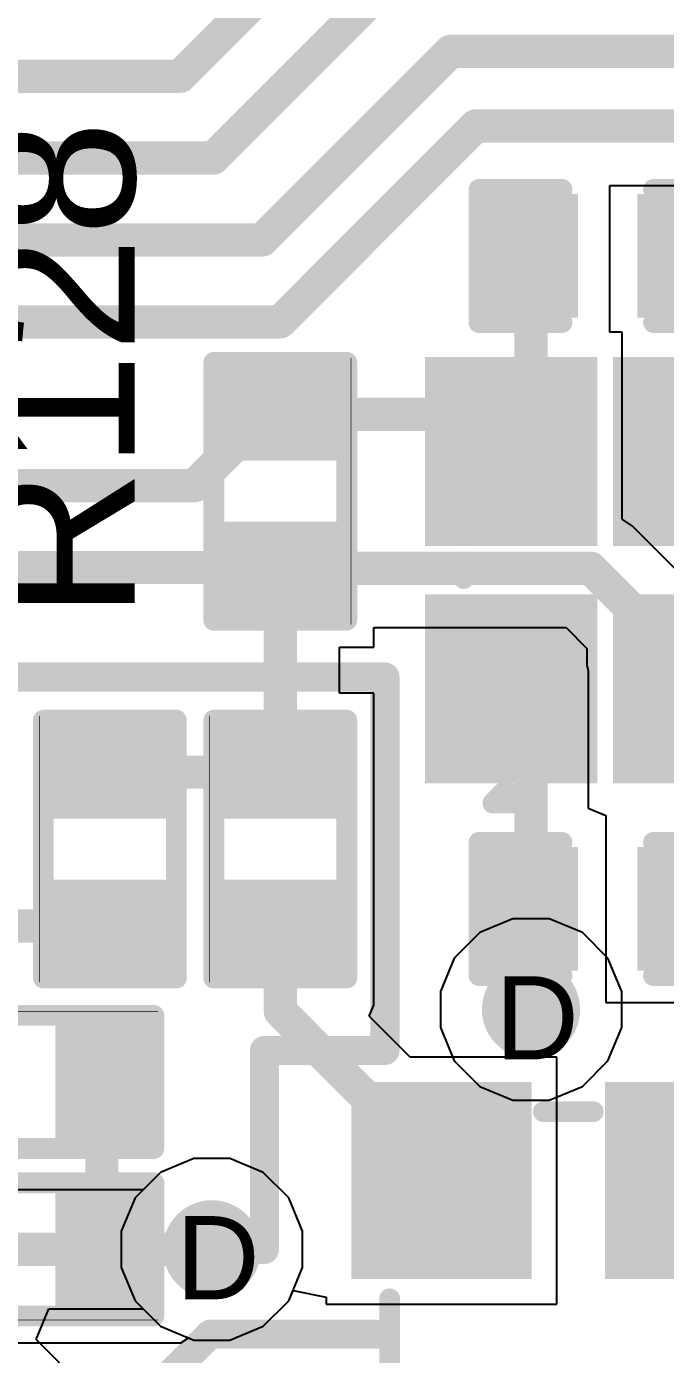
# Model space of a CAD drawing. Header units: inches. Extents: x -11 to 5428, y 0 to 5423.
# Drawn here: x 291.03 to 294.93, y 41.07 to 49.18 of the extents above; entities that cross this region are included whole.
import ezdxf

# ---------------------------------------------------------------- set-up
doc = ezdxf.new("R2010")
doc.units = ezdxf.units.IN
for name, color, linetype in [('Bottom Layer', 5, 'Continuous'), ('Drill Drawing', 1, 'Continuous'), ('GND', 16, 'Continuous'), ('PWR', 76, 'Continuous'), ('Top Layer', 1, 'Continuous'), ('Top Overlay', 2, 'Continuous'), ('Top Paste', 8, 'Continuous'), ('Top Solder', 216, 'Continuous'), ('Via Holes', 16, 'Continuous')]:
    doc.layers.add(name, color=color, linetype=linetype)
doc.styles.add('Arial', font='', dxfattribs={"height": 0.2})
doc.styles.get('Arial').set_extended_font_data('Arial')

# ---------------------------------------------------------------- blocks, each defined once
blk = doc.blocks.new('Q22FA12800090_634')
at = {"layer": 'Top Layer'}
for points in [[(-0.4750054, 0.42498518), (0.47499524, 0.42498518), (0.47499524, -0.42501566), (-0.4750054, -0.42501566)], [(0.974979, 0.42498518), (1.92497964, 0.42498518), (1.92497964, -0.42501566), (0.974979, -0.42501566)], [(-0.4750054, -0.72502522), (0.47499524, -0.72502522), (0.47499524, -1.57502606), (-0.4750054, -1.57502606)], [(0.974979, -0.72502522), (1.92497964, -0.72502522), (1.92497964, -1.57502606), (0.974979, -1.57502606)]]:
    blk.add_hatch(color=1, dxfattribs=at).paths.add_polyline_path(points)
at = {"layer": 'Top Paste'}
for points in [[(-0.4750054, 0.42498518), (0.47499524, 0.42498518), (0.47499524, -0.42501566), (-0.4750054, -0.42501566)], [(0.974979, 0.42498518), (1.92497964, 0.42498518), (1.92497964, -0.42501566), (0.974979, -0.42501566)], [(-0.4750054, -0.72502522), (0.47499524, -0.72502522), (0.47499524, -1.57502606), (-0.4750054, -1.57502606)], [(0.974979, -0.72502522), (1.92497964, -0.72502522), (1.92497964, -1.57502606), (0.974979, -1.57502606)]]:
    blk.add_hatch(color=8, dxfattribs=at).paths.add_polyline_path(points)
at = {"layer": 'Top Solder'}
for points in [[(-0.5766053999999999, 0.52658518), (0.57659524, 0.52658518), (0.57659524, -0.5266156599999999), (-0.5766053999999999, -0.5266156599999999)], [(0.8733789999999999, 0.52658518), (2.02657964, 0.52658518), (2.02657964, -0.5266156599999999), (0.8733789999999999, -0.5266156599999999)], [(-0.5766053999999999, -0.62342522), (0.57659524, -0.62342522), (0.57659524, -1.67662606), (-0.5766053999999999, -1.67662606)], [(0.8733789999999999, -0.62342522), (2.02657964, -0.62342522), (2.02657964, -1.67662606), (0.8733789999999999, -1.67662606)]]:
    blk.add_hatch(color=216, dxfattribs=at).paths.add_polyline_path(points)
at = {"layer": 'Top Overlay'}
for points in [[(0.67421252, 0.28857956, 0.127, 0.127, 0), (0.7758125199999999, 0.28857956, 0.127, 0.127, 0)], [(-0.69738748, 0.11077956, 0.127, 0.127, 0), (-0.69738748, -0.04162044, 0.127, 0.127, 0)], [(-0.69738748, 0.11077956, 0.127, 0.127, 0), (-0.62118748, 0.03457956, 0.127, 0.127, 0)], [(-0.62118748, 0.03457956, 0.127, 0.127, 0), (-0.69738748, -0.04162044, 0.127, 0.127, 0)], [(0.67421252, -1.41322044, 0.127, 0.127, 0), (0.7758125199999999, -1.41322044, 0.127, 0.127, 0)]]:
    blk.add_lwpolyline(points, format="xyseb", dxfattribs=at)
for points in [[(0.64246252, 0.28857956, 0.0635, 0.0635, 1), (0.7059625199999999, 0.28857956, 0.0635, 0.0635, 1)], [(0.74406252, 0.28857956, 0.0635, 0.0635, 1), (0.8075625199999998, 0.28857956, 0.0635, 0.0635, 1)], [(-0.72913748, 0.11077956, 0.0635, 0.0635, 1), (-0.6656374799999999, 0.11077956, 0.0635, 0.0635, 1)], [(-0.72913748, 0.11077956, 0.0635, 0.0635, 1), (-0.6656374799999999, 0.11077956, 0.0635, 0.0635, 1)], [(-0.65293748, 0.03457956, 0.0635, 0.0635, 1), (-0.58943748, 0.03457956, 0.0635, 0.0635, 1)], [(-0.65293748, 0.03457956, 0.0635, 0.0635, 1), (-0.58943748, 0.03457956, 0.0635, 0.0635, 1)], [(-0.72913748, -0.04162044, 0.0635, 0.0635, 1), (-0.6656374799999999, -0.04162044, 0.0635, 0.0635, 1)], [(-0.72913748, -0.04162044, 0.0635, 0.0635, 1), (-0.6656374799999999, -0.04162044, 0.0635, 0.0635, 1)], [(0.64246252, -1.41322044, 0.0635, 0.0635, 1), (0.7059625199999999, -1.41322044, 0.0635, 0.0635, 1)], [(0.74406252, -1.41322044, 0.0635, 0.0635, 1), (0.8075625199999998, -1.41322044, 0.0635, 0.0635, 1)]]:
    blk.add_lwpolyline(points, format="xyseb", close=True, dxfattribs=at)
blk = doc.blocks.new('SMD2520_4P_635')
at = {"layer": 'Top Layer'}
for points in [[(-1.42497429, 1.22497977), (-0.42497375, 1.22497977), (-0.42497375, 0.32497903), (-1.42497429, 0.32497903)], [(0.42500931, 1.22497977), (1.42500985, 1.22497977), (1.42500985, 0.32497903), (0.42500931, 0.32497903)], [(-1.42497429, -0.32497903), (-0.42497375, -0.32497903), (-0.42497375, -1.22497977), (-1.42497429, -1.22497977)], [(0.42500931, -0.32497903), (1.42500985, -0.32497903), (1.42500985, -1.22497977), (0.42500931, -1.22497977)]]:
    blk.add_hatch(color=1, dxfattribs=at).paths.add_polyline_path(points)
at = {"layer": 'Top Paste'}
for points in [[(-1.42497429, 1.22497977), (-0.42497375, 1.22497977), (-0.42497375, 0.32497903), (-1.42497429, 0.32497903)], [(0.42500931, 1.22497977), (1.42500985, 1.22497977), (1.42500985, 0.32497903), (0.42500931, 0.32497903)], [(-1.42497429, -0.32497903), (-0.42497375, -0.32497903), (-0.42497375, -1.22497977), (-1.42497429, -1.22497977)], [(0.42500931, -0.32497903), (1.42500985, -0.32497903), (1.42500985, -1.22497977), (0.42500931, -1.22497977)]]:
    blk.add_hatch(color=8, dxfattribs=at).paths.add_polyline_path(points)
at = {"layer": 'Top Solder'}
for points in [[(-1.52657429, 1.32657977), (-0.32337375, 1.32657977), (-0.32337375, 0.22337903), (-1.52657429, 0.22337903)], [(0.32340931, 1.32657977), (1.52660985, 1.32657977), (1.52660985, 0.22337903), (0.32340931, 0.22337903)], [(-1.52657429, -0.22337903), (-0.32337375, -0.22337903), (-0.32337375, -1.32657977), (-1.52657429, -1.32657977)], [(0.32340931, -0.22337903), (1.52660985, -0.22337903), (1.52660985, -1.32657977), (0.32340931, -1.32657977)]]:
    blk.add_hatch(color=216, dxfattribs=at).paths.add_polyline_path(points)
at = {"layer": 'Top Overlay'}
for points in [[(-0.22860762, 1.0921746, 0.127, 0.127, 0), (0.20319238, 1.0921746, 0.127, 0.127, 0)], [(-1.34620762, 0.1523746, 0.127, 0.127, 0), (-1.34620762, -0.1524254, 0.127, 0.127, 0)], [(1.34619238, 0.1523746, 0.127, 0.127, 0), (1.34619238, -0.1524254, 0.127, 0.127, 0)], [(-1.72720762, -0.6096254, 0.127, 0.127, 0), (-1.72720762, -0.8636254, 0.127, 0.127, 0)], [(-1.72720762, -0.6096254, 0.127, 0.127, 0), (-1.60020762, -0.7366254, 0.127, 0.127, 0)], [(-1.60020762, -0.7366254, 0.127, 0.127, 0), (-1.72720762, -0.8636254, 0.127, 0.127, 0)], [(-0.22860762, -1.0922254, 0.127, 0.127, 0), (0.20319238, -1.0922254, 0.127, 0.127, 0)]]:
    blk.add_lwpolyline(points, format="xyseb", dxfattribs=at)
for points in [[(-0.26035762, 1.0921746, 0.0635, 0.0635, 1), (-0.19685762, 1.0921746, 0.0635, 0.0635, 1)], [(0.17144238, 1.0921746, 0.0635, 0.0635, 1), (0.23494238, 1.0921746, 0.0635, 0.0635, 1)], [(-1.37795762, 0.1523746, 0.0635, 0.0635, 1), (-1.31445762, 0.1523746, 0.0635, 0.0635, 1)], [(1.31444238, 0.1523746, 0.0635, 0.0635, 1), (1.37794238, 0.1523746, 0.0635, 0.0635, 1)], [(-1.37795762, -0.1524254, 0.0635, 0.0635, 1), (-1.31445762, -0.1524254, 0.0635, 0.0635, 1)], [(1.31444238, -0.1524254, 0.0635, 0.0635, 1), (1.37794238, -0.1524254, 0.0635, 0.0635, 1)], [(-1.75895762, -0.6096254, 0.0635, 0.0635, 1), (-1.69545762, -0.6096254, 0.0635, 0.0635, 1)], [(-1.75895762, -0.6096254, 0.0635, 0.0635, 1), (-1.69545762, -0.6096254, 0.0635, 0.0635, 1)], [(-1.63195762, -0.7366254, 0.0635, 0.0635, 1), (-1.56845762, -0.7366254, 0.0635, 0.0635, 1)], [(-1.63195762, -0.7366254, 0.0635, 0.0635, 1), (-1.56845762, -0.7366254, 0.0635, 0.0635, 1)], [(-1.75895762, -0.8636254, 0.0635, 0.0635, 1), (-1.69545762, -0.8636254, 0.0635, 0.0635, 1)], [(-1.75895762, -0.8636254, 0.0635, 0.0635, 1), (-1.69545762, -0.8636254, 0.0635, 0.0635, 1)], [(-0.26035762, -1.0922254, 0.0635, 0.0635, 1), (-0.19685762, -1.0922254, 0.0635, 0.0635, 1)], [(0.17144238, -1.0922254, 0.0635, 0.0635, 1), (0.23494238, -1.0922254, 0.0635, 0.0635, 1)]]:
    blk.add_lwpolyline(points, format="xyseb", close=True, dxfattribs=at)
blk = doc.blocks.new('R___0402_669')
at = {"layer": 'Top Layer'}
for points in [[(-0.6985050799999999, -0.31747968), (-0.6985050799999999, 0.31752032), (-0.2413050799999999, 0.31752032), (-0.24130508, -0.31747968)], [(0.24129492, -0.31747968), (0.24129492, 0.31752032), (0.69849492, 0.31752032), (0.69849492, -0.31747968)]]:
    blk.add_hatch(color=1, dxfattribs=at).paths.add_polyline_path(points)
at = {"layer": 'Top Paste'}
for points in [[(-0.6985050799999999, -0.31747968), (-0.6985050799999999, 0.31752032), (-0.2413050799999999, 0.31752032), (-0.24130508, -0.31747968)], [(0.24129492, -0.31747968), (0.24129492, 0.31752032), (0.69849492, 0.31752032), (0.69849492, -0.31747968)]]:
    blk.add_hatch(color=8, dxfattribs=at).paths.add_polyline_path(points)
at = {"layer": 'Top Solder'}
for points in [[(-0.75350624, -0.37248084), (-0.75350624, 0.37252148), (-0.18630392, 0.37252148), (-0.18630392, -0.37248084)], [(0.1862937599999999, -0.37248084), (0.18629376, 0.37252148), (0.7534960799999999, 0.37252148), (0.7534960799999999, -0.37248084)]]:
    blk.add_hatch(color=216, dxfattribs=at).paths.add_polyline_path(points)
at = {"layer": 'Top Overlay'}
for points in [[(-0.7874050799999999, 0.4064203199999999, 0.127, 0.127, 0), (0.78739492, 0.4064203199999999, 0.127, 0.127, 0)], [(-0.7874050799999999, -0.40637968, 0.127, 0.127, 0), (-0.7874050799999999, 0.4064203199999999, 0.127, 0.127, 0)], [(0.78739492, -0.40637968, 0.127, 0.127, 0), (0.78739492, 0.4064203199999999, 0.127, 0.127, 0)], [(-0.7874050799999999, -0.40637968, 0.127, 0.127, 0), (0.78739492, -0.40637968, 0.127, 0.127, 0)], [(-0.81280508, -0.4317796799999999, 0.0032258, 0.0032258, 0), (0.81279492, -0.4317796799999999, 0.0032258, 0.0032258, 0)]]:
    blk.add_lwpolyline(points, format="xyseb", dxfattribs=at)
for points in [[(-0.8191550799999999, 0.4064203199999999, 0.0635, 0.0635, 1), (-0.75565508, 0.4064203199999999, 0.0635, 0.0635, 1)], [(-0.8191550799999999, 0.4064203199999999, 0.0635, 0.0635, 1), (-0.75565508, 0.4064203199999999, 0.0635, 0.0635, 1)], [(0.7556449199999999, 0.4064203199999999, 0.0635, 0.0635, 1), (0.81914492, 0.4064203199999999, 0.0635, 0.0635, 1)], [(0.7556449199999999, 0.4064203199999999, 0.0635, 0.0635, 1), (0.81914492, 0.4064203199999999, 0.0635, 0.0635, 1)], [(-0.8191550799999999, -0.40637968, 0.0635, 0.0635, 1), (-0.75565508, -0.40637968, 0.0635, 0.0635, 1)], [(-0.8191550799999999, -0.40637968, 0.0635, 0.0635, 1), (-0.75565508, -0.40637968, 0.0635, 0.0635, 1)], [(0.7556449199999999, -0.40637968, 0.0635, 0.0635, 1), (0.81914492, -0.40637968, 0.0635, 0.0635, 1)], [(0.7556449199999999, -0.40637968, 0.0635, 0.0635, 1), (0.81914492, -0.40637968, 0.0635, 0.0635, 1)], [(-0.81361026, -0.4317796799999999, 0.0016129, 0.0016129, 1), (-0.8119998999999999, -0.4317796799999999, 0.0016129, 0.0016129, 1)], [(0.8119897399999999, -0.4317796799999999, 0.0016129, 0.0016129, 1), (0.8136000999999999, -0.4317796799999999, 0.0016129, 0.0016129, 1)]]:
    blk.add_lwpolyline(points, format="xyseb", close=True, dxfattribs=at)
blk = doc.blocks.new('R___0402_670')
at = {"layer": 'Top Layer'}
for points in [[(-0.69849492, -0.31752032), (-0.69849492, 0.31747968), (-0.24129492, 0.31747968), (-0.24129492, -0.31752032)], [(0.2413050799999999, -0.31752032), (0.24130508, 0.31747968), (0.6985050799999999, 0.31747968), (0.6985050799999999, -0.31752032)]]:
    blk.add_hatch(color=1, dxfattribs=at).paths.add_polyline_path(points)
at = {"layer": 'Top Paste'}
for points in [[(-0.69849492, -0.31752032), (-0.69849492, 0.31747968), (-0.24129492, 0.31747968), (-0.24129492, -0.31752032)], [(0.2413050799999999, -0.31752032), (0.24130508, 0.31747968), (0.6985050799999999, 0.31747968), (0.6985050799999999, -0.31752032)]]:
    blk.add_hatch(color=8, dxfattribs=at).paths.add_polyline_path(points)
at = {"layer": 'Top Solder'}
for points in [[(-0.7534960799999999, -0.37252148), (-0.7534960799999999, 0.37248084), (-0.1862937599999999, 0.37248084), (-0.18629376, -0.37252148)], [(0.18630392, -0.37252148), (0.18630392, 0.37248084), (0.75350624, 0.37248084), (0.75350624, -0.37252148)]]:
    blk.add_hatch(color=216, dxfattribs=at).paths.add_polyline_path(points)
at = {"layer": 'Top Overlay'}
for points in [[(0.7874050799999999, 0.40637968, 0.127, 0.127, 0), (-0.78739492, 0.40637968, 0.127, 0.127, 0)], [(-0.78739492, 0.40637968, 0.127, 0.127, 0), (-0.78739492, -0.4064203199999999, 0.127, 0.127, 0)], [(0.7874050799999999, 0.40637968, 0.127, 0.127, 0), (0.7874050799999999, -0.4064203199999999, 0.127, 0.127, 0)], [(0.7874050799999999, -0.4064203199999999, 0.127, 0.127, 0), (-0.78739492, -0.4064203199999999, 0.127, 0.127, 0)], [(0.81280508, -0.43182032, 0.0032258, 0.0032258, 0), (-0.81279492, -0.43182032, 0.0032258, 0.0032258, 0)]]:
    blk.add_lwpolyline(points, format="xyseb", dxfattribs=at)
for points in [[(-0.81914492, 0.40637968, 0.0635, 0.0635, 1), (-0.7556449199999999, 0.40637968, 0.0635, 0.0635, 1)], [(-0.81914492, 0.40637968, 0.0635, 0.0635, 1), (-0.7556449199999999, 0.40637968, 0.0635, 0.0635, 1)], [(0.75565508, 0.40637968, 0.0635, 0.0635, 1), (0.8191550799999999, 0.40637968, 0.0635, 0.0635, 1)], [(0.75565508, 0.40637968, 0.0635, 0.0635, 1), (0.8191550799999999, 0.40637968, 0.0635, 0.0635, 1)], [(-0.81914492, -0.4064203199999999, 0.0635, 0.0635, 1), (-0.7556449199999999, -0.4064203199999999, 0.0635, 0.0635, 1)], [(-0.81914492, -0.4064203199999999, 0.0635, 0.0635, 1), (-0.7556449199999999, -0.4064203199999999, 0.0635, 0.0635, 1)], [(0.75565508, -0.4064203199999999, 0.0635, 0.0635, 1), (0.8191550799999999, -0.4064203199999999, 0.0635, 0.0635, 1)], [(0.75565508, -0.4064203199999999, 0.0635, 0.0635, 1), (0.8191550799999999, -0.4064203199999999, 0.0635, 0.0635, 1)], [(-0.8136000999999999, -0.43182032, 0.0016129, 0.0016129, 1), (-0.8119897399999999, -0.43182032, 0.0016129, 0.0016129, 1)], [(0.8119998999999999, -0.43182032, 0.0016129, 0.0016129, 1), (0.81361026, -0.43182032, 0.0016129, 0.0016129, 1)]]:
    blk.add_lwpolyline(points, format="xyseb", close=True, dxfattribs=at)
blk = doc.blocks.new('R___0402_672')
at = {"layer": 'Top Layer'}
for points in [[(-0.69849746, -0.3174746), (-0.69849746, 0.3175254), (-0.24129746, 0.3175254), (-0.2412974599999999, -0.3174745999999999)], [(0.2413025400000001, -0.3174746), (0.2413025399999999, 0.3175254), (0.6985025399999999, 0.3175254), (0.6985025399999999, -0.3174745999999999)]]:
    blk.add_hatch(color=1, dxfattribs=at).paths.add_polyline_path(points)
at = {"layer": 'Top Paste'}
for points in [[(-0.69849746, -0.3174746), (-0.69849746, 0.3175254), (-0.24129746, 0.3175254), (-0.2412974599999999, -0.3174745999999999)], [(0.2413025400000001, -0.3174746), (0.2413025399999999, 0.3175254), (0.6985025399999999, 0.3175254), (0.6985025399999999, -0.3174745999999999)]]:
    blk.add_hatch(color=8, dxfattribs=at).paths.add_polyline_path(points)
at = {"layer": 'Top Solder'}
for points in [[(-0.7534986199999999, -0.37247576), (-0.7534986199999999, 0.37252656), (-0.1862963000000001, 0.3725265600000001), (-0.1862962999999999, -0.3724757599999999)], [(0.1863013800000001, -0.37247576), (0.1863013799999999, 0.37252656), (0.7535037, 0.3725265600000001), (0.7535037, -0.3724757599999999)]]:
    blk.add_hatch(color=216, dxfattribs=at).paths.add_polyline_path(points)
at = {"layer": 'Top Overlay'}
for points in [[(0.78740254, 0.4064254, 0.127, 0.127, 0), (-0.78739746, 0.4064254, 0.127, 0.127, 0)], [(-0.78739746, -0.4063746, 0.127, 0.127, 0), (-0.78739746, 0.4064254, 0.127, 0.127, 0)], [(0.78740254, -0.4063746, 0.127, 0.127, 0), (0.78740254, 0.4064254, 0.127, 0.127, 0)], [(0.78740254, -0.4063746, 0.127, 0.127, 0), (-0.78739746, -0.4063746, 0.127, 0.127, 0)], [(0.8128025399999999, -0.4317746, 0.0032258, 0.0032258, 0), (-0.8127974599999999, -0.4317746, 0.0032258, 0.0032258, 0)]]:
    blk.add_lwpolyline(points, format="xyseb", dxfattribs=at)
for points in [[(-0.8191474599999999, 0.4064254, 0.0635, 0.0635, 1), (-0.7556474599999999, 0.4064254, 0.0635, 0.0635, 1)], [(-0.8191474599999999, 0.4064254, 0.0635, 0.0635, 1), (-0.7556474599999999, 0.4064254, 0.0635, 0.0635, 1)], [(0.75565254, 0.4064254, 0.0635, 0.0635, 1), (0.8191525399999998, 0.4064254, 0.0635, 0.0635, 1)], [(0.75565254, 0.4064254, 0.0635, 0.0635, 1), (0.8191525399999998, 0.4064254, 0.0635, 0.0635, 1)], [(-0.8191474599999999, -0.4063746, 0.0635, 0.0635, 1), (-0.7556474599999999, -0.4063746, 0.0635, 0.0635, 1)], [(-0.8191474599999999, -0.4063746, 0.0635, 0.0635, 1), (-0.7556474599999999, -0.4063746, 0.0635, 0.0635, 1)], [(0.75565254, -0.4063746, 0.0635, 0.0635, 1), (0.8191525399999998, -0.4063746, 0.0635, 0.0635, 1)], [(0.75565254, -0.4063746, 0.0635, 0.0635, 1), (0.8191525399999998, -0.4063746, 0.0635, 0.0635, 1)], [(-0.8136026399999999, -0.4317746, 0.0016129, 0.0016129, 1), (-0.81199228, -0.4317746, 0.0016129, 0.0016129, 1)], [(0.81199736, -0.4317746, 0.0016129, 0.0016129, 1), (0.8136077199999999, -0.4317746, 0.0016129, 0.0016129, 1)]]:
    blk.add_lwpolyline(points, format="xyseb", close=True, dxfattribs=at)
blk = doc.blocks.new('R___0402_685')
at = {"layer": 'Top Layer'}
for points in [[(-0.6984898399999999, -0.3175254), (-0.6984898399999999, 0.3174746), (-0.2412898399999999, 0.3174746), (-0.24128984, -0.3175254)], [(0.24131016, -0.3175254), (0.24131016, 0.3174746), (0.69851016, 0.3174746), (0.69851016, -0.3175254)]]:
    blk.add_hatch(color=1, dxfattribs=at).paths.add_polyline_path(points)
at = {"layer": 'Top Paste'}
for points in [[(-0.6984898399999999, -0.3175254), (-0.6984898399999999, 0.3174746), (-0.2412898399999999, 0.3174746), (-0.24128984, -0.3175254)], [(0.24131016, -0.3175254), (0.24131016, 0.3174746), (0.69851016, 0.3174746), (0.69851016, -0.3175254)]]:
    blk.add_hatch(color=8, dxfattribs=at).paths.add_polyline_path(points)
at = {"layer": 'Top Solder'}
for points in [[(-0.753491, -0.37252656), (-0.753491, 0.37247576), (-0.18628868, 0.37247576), (-0.18628868, -0.37252656)], [(0.1863089999999999, -0.37252656), (0.186309, 0.37247576), (0.75351132, 0.37247576), (0.75351132, -0.37252656)]]:
    blk.add_hatch(color=216, dxfattribs=at).paths.add_polyline_path(points)
at = {"layer": 'Top Overlay'}
for points in [[(-0.7873898399999999, 0.4063746, 0.127, 0.127, 0), (0.78741016, 0.4063746, 0.127, 0.127, 0)], [(-0.7873898399999999, 0.4063746, 0.127, 0.127, 0), (-0.7873898399999999, -0.4064254, 0.127, 0.127, 0)], [(0.78741016, 0.4063746, 0.127, 0.127, 0), (0.78741016, -0.4064254, 0.127, 0.127, 0)], [(-0.7873898399999999, -0.4064254, 0.127, 0.127, 0), (0.78741016, -0.4064254, 0.127, 0.127, 0)], [(-0.81278984, -0.4318254, 0.0032258, 0.0032258, 0), (0.81281016, -0.4318254, 0.0032258, 0.0032258, 0)]]:
    blk.add_lwpolyline(points, format="xyseb", dxfattribs=at)
for points in [[(-0.8191398400000001, 0.4063746, 0.0635, 0.0635, 1), (-0.75563984, 0.4063746, 0.0635, 0.0635, 1)], [(-0.8191398400000001, 0.4063746, 0.0635, 0.0635, 1), (-0.75563984, 0.4063746, 0.0635, 0.0635, 1)], [(0.7556601599999999, 0.4063746, 0.0635, 0.0635, 1), (0.8191601599999999, 0.4063746, 0.0635, 0.0635, 1)], [(0.7556601599999999, 0.4063746, 0.0635, 0.0635, 1), (0.8191601599999999, 0.4063746, 0.0635, 0.0635, 1)], [(-0.8191398400000001, -0.4064254, 0.0635, 0.0635, 1), (-0.75563984, -0.4064254, 0.0635, 0.0635, 1)], [(-0.8191398400000001, -0.4064254, 0.0635, 0.0635, 1), (-0.75563984, -0.4064254, 0.0635, 0.0635, 1)], [(0.7556601599999999, -0.4064254, 0.0635, 0.0635, 1), (0.8191601599999999, -0.4064254, 0.0635, 0.0635, 1)], [(0.7556601599999999, -0.4064254, 0.0635, 0.0635, 1), (0.8191601599999999, -0.4064254, 0.0635, 0.0635, 1)], [(-0.81359502, -0.4318254, 0.0016129, 0.0016129, 1), (-0.8119846599999999, -0.4318254, 0.0016129, 0.0016129, 1)], [(0.81200498, -0.4318254, 0.0016129, 0.0016129, 1), (0.81361534, -0.4318254, 0.0016129, 0.0016129, 1)]]:
    blk.add_lwpolyline(points, format="xyseb", close=True, dxfattribs=at)
blk = doc.blocks.new('R___0402_690')
at = {"layer": 'Top Layer'}
for points in [[(-0.69849746, -0.3174746), (-0.69849746, 0.3175254), (-0.24129746, 0.3175254), (-0.2412974599999999, -0.3174745999999999)], [(0.2413025400000001, -0.3174746), (0.2413025399999999, 0.3175254), (0.6985025399999999, 0.3175254), (0.6985025399999999, -0.3174745999999999)]]:
    blk.add_hatch(color=1, dxfattribs=at).paths.add_polyline_path(points)
at = {"layer": 'Top Paste'}
for points in [[(-0.69849746, -0.3174746), (-0.69849746, 0.3175254), (-0.24129746, 0.3175254), (-0.2412974599999999, -0.3174745999999999)], [(0.2413025400000001, -0.3174746), (0.2413025399999999, 0.3175254), (0.6985025399999999, 0.3175254), (0.6985025399999999, -0.3174745999999999)]]:
    blk.add_hatch(color=8, dxfattribs=at).paths.add_polyline_path(points)
at = {"layer": 'Top Solder'}
for points in [[(-0.7534986199999999, -0.37247576), (-0.7534986199999999, 0.37252656), (-0.1862963000000001, 0.3725265600000001), (-0.1862962999999999, -0.3724757599999999)], [(0.1863013800000001, -0.37247576), (0.1863013799999999, 0.37252656), (0.7535037, 0.3725265600000001), (0.7535037, -0.3724757599999999)]]:
    blk.add_hatch(color=216, dxfattribs=at).paths.add_polyline_path(points)
at = {"layer": 'Top Overlay'}
for points in [[(0.78740254, 0.4064254, 0.127, 0.127, 0), (-0.78739746, 0.4064254, 0.127, 0.127, 0)], [(-0.78739746, -0.4063746, 0.127, 0.127, 0), (-0.78739746, 0.4064254, 0.127, 0.127, 0)], [(0.78740254, -0.4063746, 0.127, 0.127, 0), (0.78740254, 0.4064254, 0.127, 0.127, 0)], [(0.78740254, -0.4063746, 0.127, 0.127, 0), (-0.78739746, -0.4063746, 0.127, 0.127, 0)], [(0.8128025399999999, -0.4317746, 0.0032258, 0.0032258, 0), (-0.8127974599999999, -0.4317746, 0.0032258, 0.0032258, 0)]]:
    blk.add_lwpolyline(points, format="xyseb", dxfattribs=at)
for points in [[(-0.8191474599999999, 0.4064254, 0.0635, 0.0635, 1), (-0.7556474599999999, 0.4064254, 0.0635, 0.0635, 1)], [(-0.8191474599999999, 0.4064254, 0.0635, 0.0635, 1), (-0.7556474599999999, 0.4064254, 0.0635, 0.0635, 1)], [(0.75565254, 0.4064254, 0.0635, 0.0635, 1), (0.8191525399999998, 0.4064254, 0.0635, 0.0635, 1)], [(0.75565254, 0.4064254, 0.0635, 0.0635, 1), (0.8191525399999998, 0.4064254, 0.0635, 0.0635, 1)], [(-0.8191474599999999, -0.4063746, 0.0635, 0.0635, 1), (-0.7556474599999999, -0.4063746, 0.0635, 0.0635, 1)], [(-0.8191474599999999, -0.4063746, 0.0635, 0.0635, 1), (-0.7556474599999999, -0.4063746, 0.0635, 0.0635, 1)], [(0.75565254, -0.4063746, 0.0635, 0.0635, 1), (0.8191525399999998, -0.4063746, 0.0635, 0.0635, 1)], [(0.75565254, -0.4063746, 0.0635, 0.0635, 1), (0.8191525399999998, -0.4063746, 0.0635, 0.0635, 1)], [(-0.8136026399999999, -0.4317746, 0.0016129, 0.0016129, 1), (-0.81199228, -0.4317746, 0.0016129, 0.0016129, 1)], [(0.81199736, -0.4317746, 0.0016129, 0.0016129, 1), (0.8136077199999999, -0.4317746, 0.0016129, 0.0016129, 1)]]:
    blk.add_lwpolyline(points, format="xyseb", close=True, dxfattribs=at)
blk = doc.blocks.new('C___0402_793')
at = {"layer": 'Top Layer'}
for points in [[(-0.6985254, -0.31747968), (-0.6985254, 0.31752032), (-0.2413254, 0.31752032), (-0.2413254, -0.31747968)], [(0.2412746, -0.31747968), (0.2412746, 0.31752032), (0.6984746, 0.31752032), (0.6984746, -0.31747968)]]:
    blk.add_hatch(color=1, dxfattribs=at).paths.add_polyline_path(points)
at = {"layer": 'Top Paste'}
for points in [[(-0.6985254, -0.31747968), (-0.6985254, 0.31752032), (-0.2413254, 0.31752032), (-0.2413254, -0.31747968)], [(0.2412746, -0.31747968), (0.2412746, 0.31752032), (0.6984746, 0.31752032), (0.6984746, -0.31747968)]]:
    blk.add_hatch(color=8, dxfattribs=at).paths.add_polyline_path(points)
at = {"layer": 'Top Solder'}
for points in [[(-0.75852528, -0.37747956), (-0.75852528, 0.3775202), (-0.18132552, 0.3775202), (-0.18132552, -0.37747956)], [(0.1812747199999999, -0.37747956), (0.18127472, 0.3775202), (0.75847448, 0.3775202), (0.75847448, -0.37747956)]]:
    blk.add_hatch(color=216, dxfattribs=at).paths.add_polyline_path(points)
at = {"layer": 'Top Overlay'}
for points in [[(-0.7874253999999999, 0.4064203199999999, 0.127, 0.127, 0), (-0.7874253999999999, -0.40637968, 0.127, 0.127, 0)], [(-0.2794254, 0.4064203199999999, 0.127, 0.127, 0), (-0.7874253999999999, 0.4064203199999999, 0.127, 0.127, 0)], [(0.7873745999999999, 0.4064203199999999, 0.127, 0.127, 0), (0.2793746, 0.4064203199999999, 0.127, 0.127, 0)], [(0.7873745999999999, 0.4064203199999999, 0.127, 0.127, 0), (0.7873745999999999, -0.40637968, 0.127, 0.127, 0)], [(-0.2794254, -0.40637968, 0.127, 0.127, 0), (-0.7874253999999999, -0.40637968, 0.127, 0.127, 0)], [(0.7873745999999999, -0.40637968, 0.127, 0.127, 0), (0.2793746, -0.40637968, 0.127, 0.127, 0)]]:
    blk.add_lwpolyline(points, format="xyseb", dxfattribs=at)
for points in [[(-0.8191754, 0.4064203199999999, 0.0635, 0.0635, 1), (-0.7556754, 0.4064203199999999, 0.0635, 0.0635, 1)], [(-0.8191754, 0.4064203199999999, 0.0635, 0.0635, 1), (-0.7556754, 0.4064203199999999, 0.0635, 0.0635, 1)], [(-0.3111754, 0.4064203199999999, 0.0635, 0.0635, 1), (-0.2476754, 0.4064203199999999, 0.0635, 0.0635, 1)], [(0.2476246, 0.4064203199999999, 0.0635, 0.0635, 1), (0.3111246, 0.4064203199999999, 0.0635, 0.0635, 1)], [(0.7556246, 0.4064203199999999, 0.0635, 0.0635, 1), (0.8191246, 0.4064203199999999, 0.0635, 0.0635, 1)], [(0.7556246, 0.4064203199999999, 0.0635, 0.0635, 1), (0.8191246, 0.4064203199999999, 0.0635, 0.0635, 1)], [(-0.8191754, -0.40637968, 0.0635, 0.0635, 1), (-0.7556754, -0.40637968, 0.0635, 0.0635, 1)], [(-0.8191754, -0.40637968, 0.0635, 0.0635, 1), (-0.7556754, -0.40637968, 0.0635, 0.0635, 1)], [(-0.3111754, -0.40637968, 0.0635, 0.0635, 1), (-0.2476754, -0.40637968, 0.0635, 0.0635, 1)], [(0.2476246, -0.40637968, 0.0635, 0.0635, 1), (0.3111246, -0.40637968, 0.0635, 0.0635, 1)], [(0.7556246, -0.40637968, 0.0635, 0.0635, 1), (0.8191246, -0.40637968, 0.0635, 0.0635, 1)], [(0.7556246, -0.40637968, 0.0635, 0.0635, 1), (0.8191246, -0.40637968, 0.0635, 0.0635, 1)]]:
    blk.add_lwpolyline(points, format="xyseb", close=True, dxfattribs=at)
blk = doc.blocks.new('C___0402_794')
at = {"layer": 'Top Layer'}
for points in [[(-0.6984746, -0.31752032), (-0.6984746, 0.31747968), (-0.2412746, 0.31747968), (-0.2412746, -0.31752032)], [(0.2413254, -0.31752032), (0.2413254, 0.31747968), (0.6985254, 0.31747968), (0.6985254, -0.31752032)]]:
    blk.add_hatch(color=1, dxfattribs=at).paths.add_polyline_path(points)
at = {"layer": 'Top Paste'}
for points in [[(-0.6984746, -0.31752032), (-0.6984746, 0.31747968), (-0.2412746, 0.31747968), (-0.2412746, -0.31752032)], [(0.2413254, -0.31752032), (0.2413254, 0.31747968), (0.6985254, 0.31747968), (0.6985254, -0.31752032)]]:
    blk.add_hatch(color=8, dxfattribs=at).paths.add_polyline_path(points)
at = {"layer": 'Top Solder'}
for points in [[(-0.75847448, -0.3775202), (-0.75847448, 0.37747956), (-0.1812747199999999, 0.37747956), (-0.18127472, -0.3775202)], [(0.18132552, -0.3775202), (0.18132552, 0.37747956), (0.75852528, 0.37747956), (0.75852528, -0.3775202)]]:
    blk.add_hatch(color=216, dxfattribs=at).paths.add_polyline_path(points)
at = {"layer": 'Top Overlay'}
for points in [[(-0.7873745999999999, -0.4064203199999999, 0.127, 0.127, 0), (-0.7873745999999999, 0.40637968, 0.127, 0.127, 0)], [(-0.7873745999999999, 0.40637968, 0.127, 0.127, 0), (-0.2793746, 0.40637968, 0.127, 0.127, 0)], [(0.2794254, 0.40637968, 0.127, 0.127, 0), (0.7874253999999999, 0.40637968, 0.127, 0.127, 0)], [(0.7874253999999999, -0.4064203199999999, 0.127, 0.127, 0), (0.7874253999999999, 0.40637968, 0.127, 0.127, 0)], [(-0.7873745999999999, -0.4064203199999999, 0.127, 0.127, 0), (-0.2793746, -0.4064203199999999, 0.127, 0.127, 0)], [(0.2794254, -0.4064203199999999, 0.127, 0.127, 0), (0.7874253999999999, -0.4064203199999999, 0.127, 0.127, 0)]]:
    blk.add_lwpolyline(points, format="xyseb", dxfattribs=at)
for points in [[(-0.8191246, 0.40637968, 0.0635, 0.0635, 1), (-0.7556246, 0.40637968, 0.0635, 0.0635, 1)], [(-0.8191246, 0.40637968, 0.0635, 0.0635, 1), (-0.7556246, 0.40637968, 0.0635, 0.0635, 1)], [(-0.3111246, 0.40637968, 0.0635, 0.0635, 1), (-0.2476246, 0.40637968, 0.0635, 0.0635, 1)], [(0.2476754, 0.40637968, 0.0635, 0.0635, 1), (0.3111754, 0.40637968, 0.0635, 0.0635, 1)], [(0.7556754, 0.40637968, 0.0635, 0.0635, 1), (0.8191754, 0.40637968, 0.0635, 0.0635, 1)], [(0.7556754, 0.40637968, 0.0635, 0.0635, 1), (0.8191754, 0.40637968, 0.0635, 0.0635, 1)], [(-0.8191246, -0.4064203199999999, 0.0635, 0.0635, 1), (-0.7556246, -0.4064203199999999, 0.0635, 0.0635, 1)], [(-0.8191246, -0.4064203199999999, 0.0635, 0.0635, 1), (-0.7556246, -0.4064203199999999, 0.0635, 0.0635, 1)], [(-0.3111246, -0.4064203199999999, 0.0635, 0.0635, 1), (-0.2476246, -0.4064203199999999, 0.0635, 0.0635, 1)], [(0.2476754, -0.4064203199999999, 0.0635, 0.0635, 1), (0.3111754, -0.4064203199999999, 0.0635, 0.0635, 1)], [(0.7556754, -0.4064203199999999, 0.0635, 0.0635, 1), (0.8191754, -0.4064203199999999, 0.0635, 0.0635, 1)], [(0.7556754, -0.4064203199999999, 0.0635, 0.0635, 1), (0.8191754, -0.4064203199999999, 0.0635, 0.0635, 1)]]:
    blk.add_lwpolyline(points, format="xyseb", close=True, dxfattribs=at)

msp = doc.modelspace()

# ---------------------------------------------------------------- hatches: boundary and pattern name
at = {"layer": 'Bottom Layer'}
h = msp.add_hatch(color=5, dxfattribs=at)
edge = h.paths.add_edge_path()
edge.add_arc((294.11030332, 43.17644908), 0.2999994, 0, 360)
h = msp.add_hatch(color=5, dxfattribs=at)
edge = h.paths.add_edge_path()
edge.add_arc((292.16009132, 41.7114863), 0.2999994, 0, 360)
at = {"layer": 'GND'}
h = msp.add_hatch(color=16, dxfattribs=at)
edge = h.paths.add_edge_path()
edge.add_arc((294.11030332, 43.17644908), 0.2999994, 0, 360)
h = msp.add_hatch(color=16, dxfattribs=at)
edge = h.paths.add_edge_path()
edge.add_arc((292.16009132, 41.7114863), 0.2999994, 0, 360)
at = {"layer": 'PWR'}
h = msp.add_hatch(color=76, dxfattribs=at)
edge = h.paths.add_edge_path()
edge.add_arc((294.11030332, 43.17644908), 0.2999994, 0, 360)
h = msp.add_hatch(color=76, dxfattribs=at)
edge = h.paths.add_edge_path()
edge.add_arc((292.16009132, 41.7114863), 0.2999994, 0, 360)
at = {"layer": 'Top Layer'}
h = msp.add_hatch(color=1, dxfattribs=at)
edge = h.paths.add_edge_path()
edge.add_arc((294.11030332, 43.17644908), 0.2999994, 0, 360)
h = msp.add_hatch(color=1, dxfattribs=at)
edge = h.paths.add_edge_path()
edge.add_arc((292.16009132, 41.7114863), 0.2999994, 0, 360)
at = {"layer": 'Via Holes'}
h = msp.add_hatch(color=7, dxfattribs=at)
edge = h.paths.add_edge_path()
edge.add_arc((294.11030332, 43.17644908), 0.1499997, 0, 360)
h = msp.add_hatch(color=7, dxfattribs=at)
edge = h.paths.add_edge_path()
edge.add_arc((292.16009132, 41.7114863), 0.1499997, 0, 360)

# ---------------------------------------------------------------- linework, layer by layer
at = {"layer": 'Bottom Layer'}
for p, q in [((292.04989342, 42.2654857), (291.84627686, 42.18114499999999)), ((292.27028922, 42.2654857), (292.04989342, 42.2654857)), ((292.47390578, 42.18114499999999), (292.27028922, 42.2654857)), ((291.84627686, 42.18114499999999), (291.73918538, 42.07405352)), ((292.62975002, 42.02530076), (292.47390578, 42.18114499999999)), ((291.73918538, 42.07405352), (290.96308076, 42.07405352)), ((292.7140907199999, 41.8216842), (292.62975002, 42.02530076)), ((292.7140907199999, 41.60128839999999), (292.7140907199999, 41.8216842)), ((292.62975002, 41.39767184), (292.7140907199999, 41.60128839999999)), ((292.47390578, 41.24182759999999), (292.62975002, 41.39767184)), ((291.085651, 41.16118514), (291.1634131, 41.34891908)), ((291.1634131, 41.34891908), (291.73918538, 41.34891908)), ((291.73918538, 41.34891908), (291.84627686, 41.24182759999999)), ((291.84627686, 41.24182759999999), (292.04989342, 41.15748689999999)), ((292.27028922, 41.15748689999999), (292.47390578, 41.24182759999999)), ((291.83180902, 40.41502712), (291.085651, 41.16118514)), ((292.04989342, 41.15748689999999), (292.27028922, 41.15748689999999))]:
    msp.add_line(p, q, dxfattribs=at)
msp.add_lwpolyline([(290.81289818, 41.7114863, 0.2032, 0.2032, 0), (292.16009132, 41.7114863, 0.2032, 0.2032, 0)], format="xyseb", dxfattribs=at)
msp.add_lwpolyline([(292.10929132, 41.7114863, 0.1016, 0.1016, 1), (292.21089132, 41.7114863, 0.1016, 0.1016, 1)], format="xyseb", close=True, dxfattribs=at)
at = {"layer": 'GND'}
for p, q in [((292.04989342, 42.2654857), (291.84627686, 42.18114499999999)), ((292.27028922, 42.2654857), (292.04989342, 42.2654857)), ((292.47390578, 42.18114499999999), (292.27028922, 42.2654857)), ((291.84627686, 42.18114499999999), (291.69043262, 42.02530076)), ((292.62975002, 42.02530076), (292.47390578, 42.18114499999999)), ((291.69043262, 42.02530076), (291.60609192, 41.8216842)), ((292.7140907199999, 41.8216842), (292.62975002, 42.02530076)), ((291.60609192, 41.8216842), (291.60609192, 41.60128839999999)), ((292.7140907199999, 41.60128839999999), (292.7140907199999, 41.8216842)), ((291.60609192, 41.60128839999999), (291.69043262, 41.39767184)), ((292.62975002, 41.39767184), (292.7140907199999, 41.60128839999999)), ((291.69043262, 41.39767184), (291.84627686, 41.24182759999999)), ((292.47390578, 41.24182759999999), (292.62975002, 41.39767184)), ((291.84627686, 41.24182759999999), (292.04989342, 41.15748689999999)), ((292.27028922, 41.15748689999999), (292.47390578, 41.24182759999999)), ((292.04989342, 41.15748689999999), (292.27028922, 41.15748689999999))]:
    msp.add_line(p, q, dxfattribs=at)
at = {"layer": 'PWR'}
for p, q in [((294.00010542, 43.73044848), (293.79648886, 43.64610778)), ((294.22050122, 43.73044848), (294.00010542, 43.73044848)), ((294.42411778, 43.64610778), (294.22050122, 43.73044848)), ((293.79648886, 43.64610778), (293.64064462, 43.49026354)), ((294.57996202, 43.49026354), (294.42411778, 43.64610778)), ((293.64064462, 43.49026354), (293.5563039199999, 43.28664698)), ((294.66430272, 43.28664698), (294.57996202, 43.49026354)), ((293.5563039199999, 43.28664698), (293.5563039199999, 43.06625117999999)), ((294.66430272, 43.06625117999999), (294.66430272, 43.28664698)), ((293.5563039199999, 43.06625117999999), (293.64064462, 42.86263461999999)), ((294.57996202, 42.86263461999999), (294.66430272, 43.06625117999999)), ((293.64064462, 42.86263461999999), (293.79648886, 42.70679038)), ((294.42411778, 42.70679038), (294.57996202, 42.86263461999999)), ((293.79648886, 42.70679038), (294.00010542, 42.62244968)), ((294.22050122, 42.62244968), (294.42411778, 42.70679038)), ((294.00010542, 42.62244968), (294.22050122, 42.62244968)), ((292.04989342, 42.2654857), (291.84627686, 42.18114499999999)), ((292.27028922, 42.2654857), (292.04989342, 42.2654857)), ((292.47390578, 42.18114499999999), (292.27028922, 42.2654857)), ((291.84627686, 42.18114499999999), (291.69043262, 42.02530076)), ((292.62975002, 42.02530076), (292.47390578, 42.18114499999999)), ((291.69043262, 42.02530076), (291.60609192, 41.8216842)), ((292.7140907199999, 41.8216842), (292.62975002, 42.02530076)), ((291.60609192, 41.8216842), (291.60609192, 41.60128839999999)), ((292.7140907199999, 41.60128839999999), (292.7140907199999, 41.8216842)), ((291.60609192, 41.60128839999999), (291.69043262, 41.39767184)), ((292.62975002, 41.39767184), (292.7140907199999, 41.60128839999999)), ((291.69043262, 41.39767184), (291.84627686, 41.24182759999999)), ((292.47390578, 41.24182759999999), (292.62975002, 41.39767184)), ((291.84627686, 41.24182759999999), (292.04989342, 41.15748689999999)), ((292.27028922, 41.15748689999999), (292.47390578, 41.24182759999999)), ((292.04989342, 41.15748689999999), (292.27028922, 41.15748689999999))]:
    msp.add_line(p, q, dxfattribs=at)
at = {"layer": 'Top Layer'}
for p, q in [((294.5920067, 47.31312102), (294.5920067, 48.20884694)), ((294.5920067, 48.20884694), (303.03614018, 48.20884694)), ((294.66709672, 47.31312102), (294.5920067, 47.31312102)), ((294.66709672, 46.16991528), (294.66709672, 47.31312102)), ((294.7311606, 46.12711119999999), (294.66709672, 46.16991528)), ((294.99513518, 45.86313662), (294.7311606, 46.12711119999999)), ((293.1493375, 45.3881363), (293.1493375, 45.50816907999999)), ((293.1493375, 45.50816907999999), (294.32460312, 45.50816907999999)), ((294.32460312, 45.50816907999999), (294.45213906, 45.38063313999999)), ((292.9404047199999, 45.1081775), (292.9404047199999, 45.3881363)), ((292.9404047199999, 45.3881363), (293.1493375, 45.3881363)), ((294.45213906, 45.38063313999999), (294.45213906, 45.27974941999999)), ((294.45213906, 45.27974941999999), (294.45213652, 45.27973672)), ((294.45213652, 45.27973672), (294.45910628, 45.2447025)), ((294.45910628, 45.2447025), (294.45910628, 44.40513598)), ((293.1493375, 45.1081775), (292.9404047199999, 45.1081775)), ((293.1493375, 44.14297749999999), (293.1493375, 45.1081775)), ((294.45910628, 44.40513598), (294.5666067, 44.36161816)), ((294.5666067, 44.36161816), (294.5666067, 43.2186207)), ((293.1493375, 43.20318004), (293.1493375, 44.14297749999999)), ((293.12133146, 43.1355627), (293.14934004, 43.20318004)), ((293.14934004, 43.20318004), (293.1493375, 43.20318004)), ((294.5666067, 43.2186207), (295.5318066999999, 43.2186207)), ((293.37185166, 42.8850425), (293.12133146, 43.1355627)), ((294.2671026, 42.8850425), (293.37185166, 42.8850425)), ((294.2671026, 41.3770445), (294.2671026, 42.8850425)), ((292.62975002, 41.39767184), (292.6559044, 41.4608137)), ((292.6559044, 41.4608137), (292.8591044, 41.42039467999999)), ((292.47390578, 41.24182759999999), (292.62975002, 41.39767184)), ((292.8591044, 41.42039467999999), (292.8591044, 41.3770445)), ((292.8591044, 41.3770445), (294.2671026, 41.3770445)), ((292.27028922, 41.15748689999999), (292.47390578, 41.24182759999999)), ((290.0649139, 41.1399863), (291.9699139, 41.1399863)), ((291.9699139, 41.13998375999999), (292.01669054, 41.171241)), ((291.9699139, 41.1399863), (291.9699139, 41.13998375999999)), ((292.01669054, 41.171241), (292.04989342, 41.15748689999999)), ((292.04989342, 41.15748689999999), (292.27028922, 41.15748689999999))]:
    msp.add_line(p, q, dxfattribs=at)
for points in [[(291.96635282, 48.87540389999999, 0.2032, 0.2032, 0), (293.41142486, 50.32047593999999, 0.2032, 0.2032, 0)], [(292.16786118, 48.37527789999999, 0.2032, 0.2032, 0), (293.94065926, 50.14807598, 0.2032, 0.2032, 0)], [(292.46690554, 47.8754059, 0.2032, 0.2032, 0), (293.6195931, 49.02809345999999, 0.2032, 0.2032, 0)], [(293.6195931, 49.02809345999999, 0.2032, 0.2032, 0), (303.39427002, 49.02809345999999, 0.2032, 0.2032, 0)], [(288.7759147, 48.87540389999999, 0.2032, 0.2032, 0), (291.96635282, 48.87540389999999, 0.2032, 0.2032, 0)], [(292.57612046, 47.3752799, 0.2032, 0.2032, 0), (293.77225472, 48.57141416, 0.2032, 0.2032, 0)], [(293.77225472, 48.57141416, 0.2032, 0.2032, 0), (303.18632276, 48.57141416, 0.2032, 0.2032, 0)], [(288.7760163, 48.37527789999999, 0.2032, 0.2032, 0), (292.16786118, 48.37527789999999, 0.2032, 0.2032, 0)], [(288.7758639, 47.8754059, 0.2032, 0.2032, 0), (292.46690554, 47.8754059, 0.2032, 0.2032, 0)], [(294.1094067, 46.7054311, 0.2032, 0.2032, 0), (294.1094067, 47.7779207, 0.2032, 0.2032, 0)], [(288.7760163, 47.3752799, 0.2032, 0.2032, 0), (292.57612046, 47.3752799, 0.2032, 0.2032, 0)], [(292.0536831, 46.3752819, 0.2032, 0.2032, 0), (292.4889375, 46.8105363, 0.2032, 0.2032, 0)], [(292.4889375, 46.8105363, 0.2032, 0.2032, 0), (292.5778375, 46.8105363, 0.2032, 0.2032, 0)], [(292.5778375, 46.8105363, 0.2032, 0.2032, 0), (293.7616807, 46.8105363, 0.2032, 0.2032, 0)], [(293.7616807, 46.8105363, 0.2032, 0.2032, 0), (293.9880963, 46.5841207, 0.2032, 0.2032, 0)], [(293.9880963, 46.5841207, 0.2032, 0.2032, 0), (294.1094067, 46.7054311, 0.2032, 0.2032, 0)], [(288.7760163, 46.3752819, 0.2032, 0.2032, 0), (292.0536831, 46.3752819, 0.2032, 0.2032, 0)], [(288.7758639, 45.87540989999999, 0.2032, 0.2032, 0), (292.5778375, 45.87540989999999, 0.2032, 0.2032, 0)], [(292.5778375, 44.6255775, 0.2032, 0.2032, 0), (292.5778375, 45.8707363, 0.2032, 0.2032, 0)], [(292.5778375, 45.8707363, 0.2032, 0.2032, 0), (294.4747857, 45.8707363, 0.2032, 0.2032, 0)], [(294.4747857, 45.8707363, 0.2032, 0.2032, 0), (294.81470628, 45.53081572, 0.2032, 0.2032, 0)], [(294.81470628, 45.27973672, 0.2032, 0.2032, 0), (294.81470628, 45.53081572, 0.2032, 0.2032, 0)], [(294.81470628, 45.27973672, 0.2032, 0.2032, 0), (295.0492067, 45.0452363, 0.2032, 0.2032, 0)], [(293.9880963, 45.1341363, 0.2032, 0.2032, 0), (294.1094067, 45.0128259, 0.2032, 0.2032, 0)], [(294.1094067, 43.7901207, 0.2032, 0.2032, 0), (294.1094067, 45.0128259, 0.2032, 0.2032, 0)], [(291.5364375, 44.6255775, 0.2032, 0.2032, 0), (292.5778375, 44.6255775, 0.2032, 0.2032, 0)], [(294.1094067, 43.7901207, 0.2032, 0.2032, 0), (294.10985374, 43.78967366, 0.2032, 0.2032, 0)], [(294.10985374, 43.17689866, 0.2032, 0.2032, 0), (294.10985374, 43.78967366, 0.2032, 0.2032, 0)], [(290.4823375, 43.68577749999999, 0.2032, 0.2032, 0), (291.5364375, 43.68577749999999, 0.2032, 0.2032, 0)], [(292.5778375, 43.1663094, 0.2032, 0.2032, 0), (292.5778375, 43.68577749999999, 0.2032, 0.2032, 0)], [(292.5778375, 43.1663094, 0.2032, 0.2032, 0), (293.5631035, 42.1810434, 0.2032, 0.2032, 0)], [(294.10985374, 43.17689866, 0.2032, 0.2032, 0), (294.11030332, 43.17644908, 0.2032, 0.2032, 0)], [(291.4873139, 41.7114863, 0.2032, 0.2032, 0), (291.4873139, 42.73358229999999, 0.2032, 0.2032, 0)], [(293.5631035, 42.1310435, 0.2032, 0.2032, 0), (293.5631035, 42.1810434, 0.2032, 0.2032, 0)], [(291.4873139, 41.7114863, 0.2032, 0.2032, 0), (292.16009132, 41.7114863, 0.2032, 0.2032, 0)]]:
    msp.add_lwpolyline(points, format="xyseb", dxfattribs=at)
for points in [[(293.5687930999999, 49.02809345999999, 0.1016, 0.1016, 1), (293.6703931, 49.02809345999999, 0.1016, 0.1016, 1)], [(293.5687930999999, 49.02809345999999, 0.1016, 0.1016, 1), (293.6703931, 49.02809345999999, 0.1016, 0.1016, 1)], [(291.91555282, 48.87540389999999, 0.1016, 0.1016, 1), (292.01715282, 48.87540389999999, 0.1016, 0.1016, 1)], [(291.91555282, 48.87540389999999, 0.1016, 0.1016, 1), (292.01715282, 48.87540389999999, 0.1016, 0.1016, 1)], [(293.72145472, 48.57141416, 0.1016, 0.1016, 1), (293.82305472, 48.57141416, 0.1016, 0.1016, 1)], [(293.72145472, 48.57141416, 0.1016, 0.1016, 1), (293.82305472, 48.57141416, 0.1016, 0.1016, 1)], [(292.11706118, 48.37527789999999, 0.1016, 0.1016, 1), (292.21866118, 48.37527789999999, 0.1016, 0.1016, 1)], [(292.11706118, 48.37527789999999, 0.1016, 0.1016, 1), (292.21866118, 48.37527789999999, 0.1016, 0.1016, 1)], [(292.41610554, 47.8754059, 0.1016, 0.1016, 1), (292.51770554, 47.8754059, 0.1016, 0.1016, 1)], [(292.41610554, 47.8754059, 0.1016, 0.1016, 1), (292.51770554, 47.8754059, 0.1016, 0.1016, 1)], [(294.0586067, 47.7779207, 0.1016, 0.1016, 1), (294.1602066999999, 47.7779207, 0.1016, 0.1016, 1)], [(292.52532046, 47.3752799, 0.1016, 0.1016, 1), (292.62692046, 47.3752799, 0.1016, 0.1016, 1)], [(292.52532046, 47.3752799, 0.1016, 0.1016, 1), (292.62692046, 47.3752799, 0.1016, 0.1016, 1)], [(292.4381375, 46.8105363, 0.1016, 0.1016, 1), (292.5397374999999, 46.8105363, 0.1016, 0.1016, 1)], [(292.4381375, 46.8105363, 0.1016, 0.1016, 1), (292.5397374999999, 46.8105363, 0.1016, 0.1016, 1)], [(292.5270375, 46.8105363, 0.1016, 0.1016, 1), (292.6286375, 46.8105363, 0.1016, 0.1016, 1)], [(292.5270375, 46.8105363, 0.1016, 0.1016, 1), (292.6286375, 46.8105363, 0.1016, 0.1016, 1)], [(293.7108807, 46.8105363, 0.1016, 0.1016, 1), (293.8124807, 46.8105363, 0.1016, 0.1016, 1)], [(293.7108807, 46.8105363, 0.1016, 0.1016, 1), (293.8124807, 46.8105363, 0.1016, 0.1016, 1)], [(294.0586067, 46.7054311, 0.1016, 0.1016, 1), (294.1602066999999, 46.7054311, 0.1016, 0.1016, 1)], [(294.0586067, 46.7054311, 0.1016, 0.1016, 1), (294.1602066999999, 46.7054311, 0.1016, 0.1016, 1)], [(293.9372963, 46.5841207, 0.1016, 0.1016, 1), (294.0388963, 46.5841207, 0.1016, 0.1016, 1)], [(293.9372963, 46.5841207, 0.1016, 0.1016, 1), (294.0388963, 46.5841207, 0.1016, 0.1016, 1)], [(292.0028831, 46.3752819, 0.1016, 0.1016, 1), (292.1044831, 46.3752819, 0.1016, 0.1016, 1)], [(292.0028831, 46.3752819, 0.1016, 0.1016, 1), (292.1044831, 46.3752819, 0.1016, 0.1016, 1)], [(292.5270375, 45.87540989999999, 0.1016, 0.1016, 1), (292.6286375, 45.87540989999999, 0.1016, 0.1016, 1)], [(292.5270375, 45.8707363, 0.1016, 0.1016, 1), (292.6286375, 45.8707363, 0.1016, 0.1016, 1)], [(292.5270375, 45.8707363, 0.1016, 0.1016, 1), (292.6286375, 45.8707363, 0.1016, 0.1016, 1)], [(294.4239857, 45.8707363, 0.1016, 0.1016, 1), (294.5255857, 45.8707363, 0.1016, 0.1016, 1)], [(294.4239857, 45.8707363, 0.1016, 0.1016, 1), (294.5255857, 45.8707363, 0.1016, 0.1016, 1)], [(294.76390628, 45.53081572, 0.1016, 0.1016, 1), (294.86550628, 45.53081572, 0.1016, 0.1016, 1)], [(294.76390628, 45.53081572, 0.1016, 0.1016, 1), (294.86550628, 45.53081572, 0.1016, 0.1016, 1)], [(294.76390628, 45.27973672, 0.1016, 0.1016, 1), (294.86550628, 45.27973672, 0.1016, 0.1016, 1)], [(294.76390628, 45.27973672, 0.1016, 0.1016, 1), (294.86550628, 45.27973672, 0.1016, 0.1016, 1)], [(293.9372963, 45.1341363, 0.1016, 0.1016, 1), (294.0388963, 45.1341363, 0.1016, 0.1016, 1)], [(294.0586067, 45.0128259, 0.1016, 0.1016, 1), (294.1602066999999, 45.0128259, 0.1016, 0.1016, 1)], [(294.0586067, 45.0128259, 0.1016, 0.1016, 1), (294.1602066999999, 45.0128259, 0.1016, 0.1016, 1)], [(291.4856375, 44.6255775, 0.1016, 0.1016, 1), (291.5872375, 44.6255775, 0.1016, 0.1016, 1)], [(292.5270375, 44.6255775, 0.1016, 0.1016, 1), (292.6286375, 44.6255775, 0.1016, 0.1016, 1)], [(292.5270375, 44.6255775, 0.1016, 0.1016, 1), (292.6286375, 44.6255775, 0.1016, 0.1016, 1)], [(294.0586067, 43.7901207, 0.1016, 0.1016, 1), (294.1602066999999, 43.7901207, 0.1016, 0.1016, 1)], [(294.0586067, 43.7901207, 0.1016, 0.1016, 1), (294.1602066999999, 43.7901207, 0.1016, 0.1016, 1)], [(294.05905374, 43.78967366, 0.1016, 0.1016, 1), (294.16065374, 43.78967366, 0.1016, 0.1016, 1)], [(294.05905374, 43.78967366, 0.1016, 0.1016, 1), (294.16065374, 43.78967366, 0.1016, 0.1016, 1)], [(291.4856375, 43.68577749999999, 0.1016, 0.1016, 1), (291.5872375, 43.68577749999999, 0.1016, 0.1016, 1)], [(292.5270375, 43.68577749999999, 0.1016, 0.1016, 1), (292.6286375, 43.68577749999999, 0.1016, 0.1016, 1)], [(292.5270375, 43.1663094, 0.1016, 0.1016, 1), (292.6286375, 43.1663094, 0.1016, 0.1016, 1)], [(292.5270375, 43.1663094, 0.1016, 0.1016, 1), (292.6286375, 43.1663094, 0.1016, 0.1016, 1)], [(294.05905374, 43.17689866, 0.1016, 0.1016, 1), (294.16065374, 43.17689866, 0.1016, 0.1016, 1)], [(294.05905374, 43.17689866, 0.1016, 0.1016, 1), (294.16065374, 43.17689866, 0.1016, 0.1016, 1)], [(294.05950332, 43.17644908, 0.1016, 0.1016, 1), (294.16110332, 43.17644908, 0.1016, 0.1016, 1)], [(291.4365139, 42.73358229999999, 0.1016, 0.1016, 1), (291.5381139, 42.73358229999999, 0.1016, 0.1016, 1)], [(293.5123035, 42.1810434, 0.1016, 0.1016, 1), (293.6139035, 42.1810434, 0.1016, 0.1016, 1)], [(293.5123035, 42.1810434, 0.1016, 0.1016, 1), (293.6139035, 42.1810434, 0.1016, 0.1016, 1)], [(293.5123035, 42.1310435, 0.1016, 0.1016, 1), (293.6139035, 42.1310435, 0.1016, 0.1016, 1)], [(291.4365139, 41.7114863, 0.1016, 0.1016, 1), (291.5381139, 41.7114863, 0.1016, 0.1016, 1)], [(291.4365139, 41.7114863, 0.1016, 0.1016, 1), (291.5381139, 41.7114863, 0.1016, 0.1016, 1)], [(292.10929132, 41.7114863, 0.1016, 0.1016, 1), (292.21089132, 41.7114863, 0.1016, 0.1016, 1)]]:
    msp.add_lwpolyline(points, format="xyseb", close=True, dxfattribs=at)
at = {"layer": 'Top Overlay'}
for points in [[(289.7400479, 45.20686666, 0.1778, 0.1778, 0), (293.2176127, 45.20686666, 0.1778, 0.1778, 0)], [(293.2176127, 42.9260127, 0.1778, 0.1778, 0), (293.2176127, 45.20686666, 0.1778, 0.1778, 0)], [(292.4810127, 41.7114863, 0.1778, 0.1778, 0), (292.4810127, 42.9260127, 0.1778, 0.1778, 0)], [(292.4810127, 42.9260127, 0.1778, 0.1778, 0), (293.2176127, 42.9260127, 0.1778, 0.1778, 0)], [(291.87122982, 41.7114863, 0.1778, 0.1778, 0), (292.4810127, 41.7114863, 0.1778, 0.1778, 0)], [(291.75826586, 40.8022679, 0.1778, 0.1778, 0), (292.14932426, 41.1933263, 0.1778, 0.1778, 0)], [(292.14932426, 41.1933263, 0.1778, 0.1778, 0), (293.15683558, 41.1933263, 0.1778, 0.1778, 0)]]:
    msp.add_lwpolyline(points, format="xyseb", dxfattribs=at)
for points in [[(293.1731627, 45.20686666, 0.08889999999999999, 0.08889999999999999, 1), (293.2620627, 45.20686666, 0.08889999999999999, 0.08889999999999999, 1)], [(293.1731627, 45.20686666, 0.08889999999999999, 0.08889999999999999, 1), (293.2620627, 45.20686666, 0.08889999999999999, 0.08889999999999999, 1)], [(292.4365627, 42.9260127, 0.08889999999999999, 0.08889999999999999, 1), (292.5254627, 42.9260127, 0.08889999999999999, 0.08889999999999999, 1)], [(292.4365627, 42.9260127, 0.08889999999999999, 0.08889999999999999, 1), (292.5254627, 42.9260127, 0.08889999999999999, 0.08889999999999999, 1)], [(293.1731627, 42.9260127, 0.08889999999999999, 0.08889999999999999, 1), (293.2620627, 42.9260127, 0.08889999999999999, 0.08889999999999999, 1)], [(293.1731627, 42.9260127, 0.08889999999999999, 0.08889999999999999, 1), (293.2620627, 42.9260127, 0.08889999999999999, 0.08889999999999999, 1)], [(291.82677982, 41.7114863, 0.08889999999999999, 0.08889999999999999, 1), (291.91567982, 41.7114863, 0.08889999999999999, 0.08889999999999999, 1)], [(292.4365627, 41.7114863, 0.08889999999999999, 0.08889999999999999, 1), (292.5254627, 41.7114863, 0.08889999999999999, 0.08889999999999999, 1)], [(292.4365627, 41.7114863, 0.08889999999999999, 0.08889999999999999, 1), (292.5254627, 41.7114863, 0.08889999999999999, 0.08889999999999999, 1)], [(292.10487426, 41.1933263, 0.08889999999999999, 0.08889999999999999, 1), (292.19377426, 41.1933263, 0.08889999999999999, 0.08889999999999999, 1)], [(292.10487426, 41.1933263, 0.08889999999999999, 0.08889999999999999, 1), (292.19377426, 41.1933263, 0.08889999999999999, 0.08889999999999999, 1)], [(293.11238558, 41.1933263, 0.08889999999999999, 0.08889999999999999, 1), (293.20128558, 41.1933263, 0.08889999999999999, 0.08889999999999999, 1)]]:
    msp.add_lwpolyline(points, format="xyseb", close=True, dxfattribs=at)

# ---------------------------------------------------------------- block references
for name, p, rotation in [('C___0402_793', (294.5792813, 47.77794102), 180), ('R___0402_685', (292.5778121, 46.34062614), 90), ('Q22FA12800090_634', (293.98808106, 45.13414138), 90), ('R___0402_672', (291.5364120999999, 44.15568004), 270), ('R___0402_690', (292.5778121, 44.15568004), 270), ('R___0402_670', (291.0174189799999, 42.73356198), 180), ('SMD2520_4P_635', (294.3380829, 41.20603392), 90)]:
    msp.add_blockref(name, p, dxfattribs=dict(rotation=rotation))
for name, p in [('C___0402_794', (294.5792813, 43.79014102)), ('R___0402_669', (291.0174189799999, 41.71146597999999))]:
    msp.add_blockref(name, p)

# ---------------------------------------------------------------- texts
at = {"layer": 'Drill Drawing', "style": 'Arial'}
for p in [(293.89022502, 42.8717329), (291.94001302, 41.40677012)]:
    msp.add_text('D', height=0.508, dxfattribs=at).set_placement(p)
at = {"layer": 'Top Overlay', "style": 'Arial'}
msp.add_text('R128', height=0.9143999999999999, rotation=90, dxfattribs=at).set_placement((291.68868764, 45.55375192))

doc.saveas('drawing.dxf')
